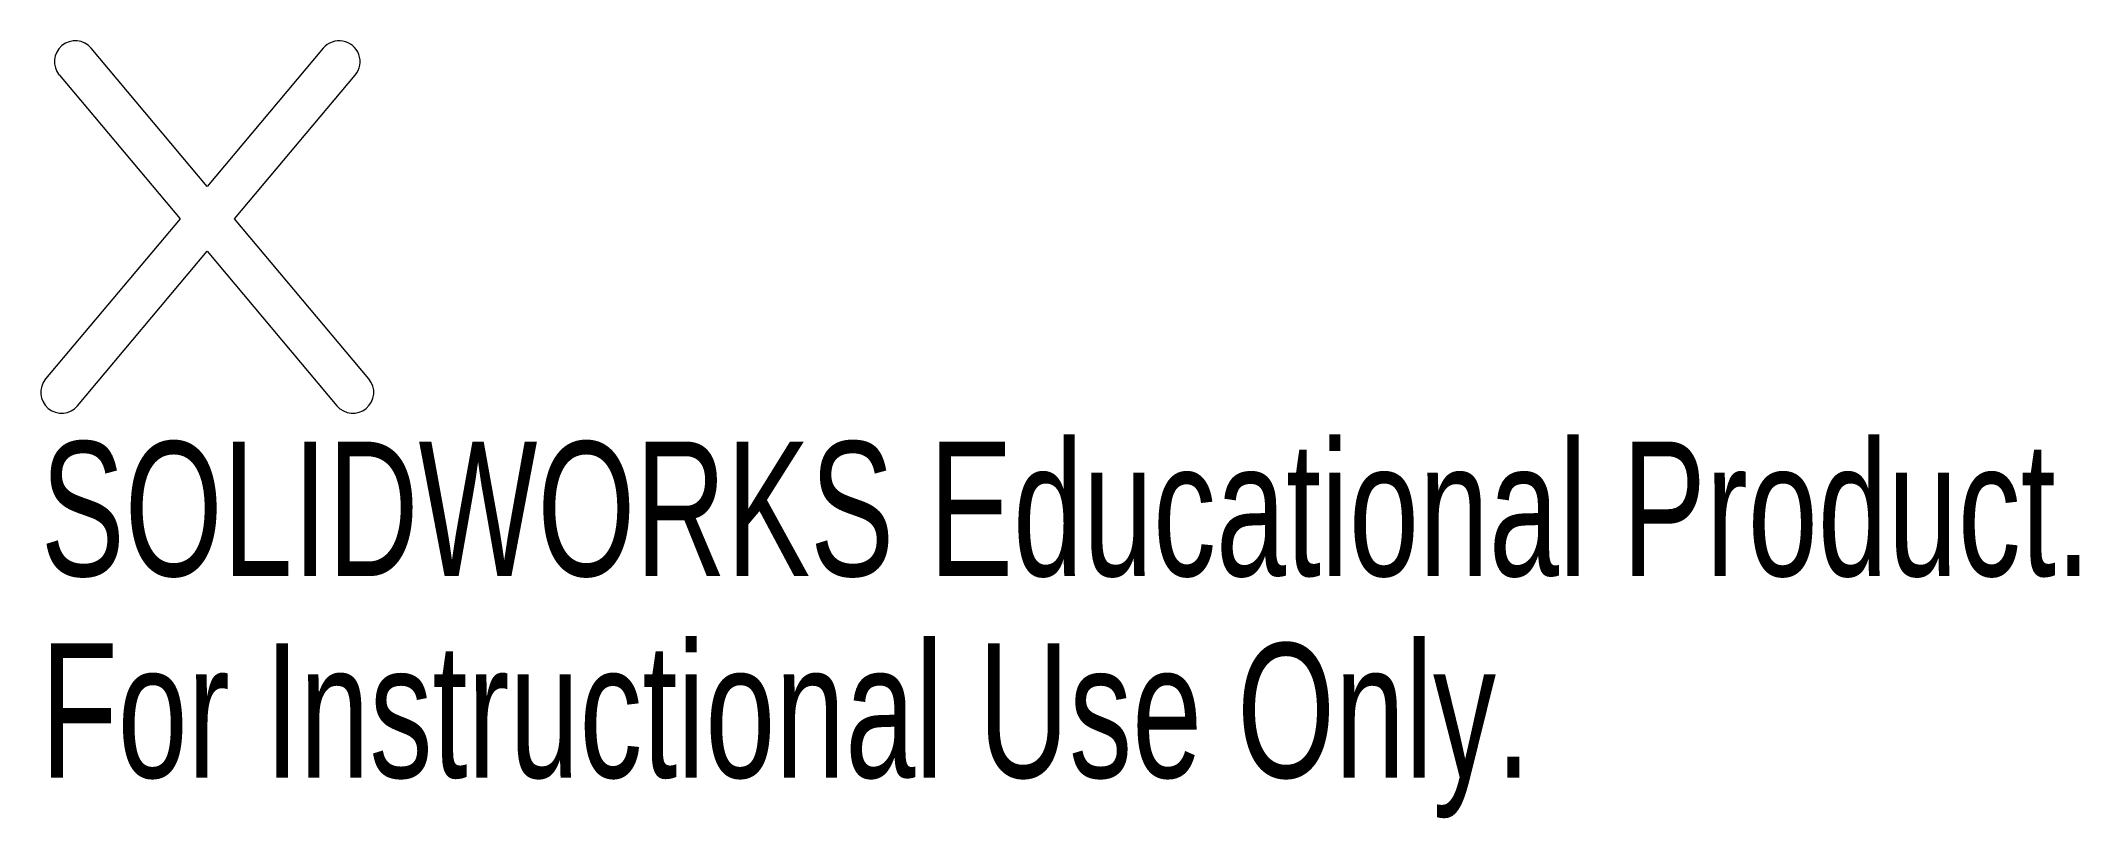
# Model space of a CAD drawing. Header units: millimetres. Extents: x -8.9 to 64.4, y -26.9 to 1.
import ezdxf

# ---------------------------------------------------------------- set-up
doc = ezdxf.new("R2010")
doc.units = ezdxf.units.MM
doc.styles.add('SLDTEXTSTYLE0', font='TXT', dxfattribs={"width": 0.7})

msp = doc.modelspace()

# ---------------------------------------------------------------- linework, layer by layer
at = {"color": 7, "linetype": 'Continuous', "lineweight": 15}
for p, q in [((-2.87, -4.196), (-7.038, 0.772)), ((1.299, 0.772), (-2.87, -4.196)), ((-8.187, -0.192), (-3.849, -5.363)), ((-1.891, -5.363), (2.448, -0.192)), ((-3.849, -5.363), (-8.679, -11.119)), ((2.94, -11.119), (-1.891, -5.363)), ((-7.53, -12.083), (-2.87, -6.53)), ((-2.87, -6.53), (1.791, -12.083))]:
    msp.add_line(p, q, dxfattribs=at)
for centre, start, end in [((-7.613, 0.29), 40, 220), ((1.874, 0.29), 320, 140), ((-8.104, -11.601), 140, 320), ((2.365, -11.601), 220, 40)]:
    msp.add_arc(centre, 0.75, start, end, dxfattribs=at)

# ---------------------------------------------------------------- texts
at = {"color": 7, "linetype": 'Continuous', "char_height": 4.83362, "attachment_point": 1, "style": 'SLDTEXTSTYLE0'}
for s, insert in [('SOLIDWORKS Educational Product.', (-8.854, -13.371)), ('For Instructional Use Only.', (-8.854, -20.621))]:
    msp.add_mtext(s, dxfattribs=dict(at, insert=insert))

doc.saveas('drawing.dxf')
